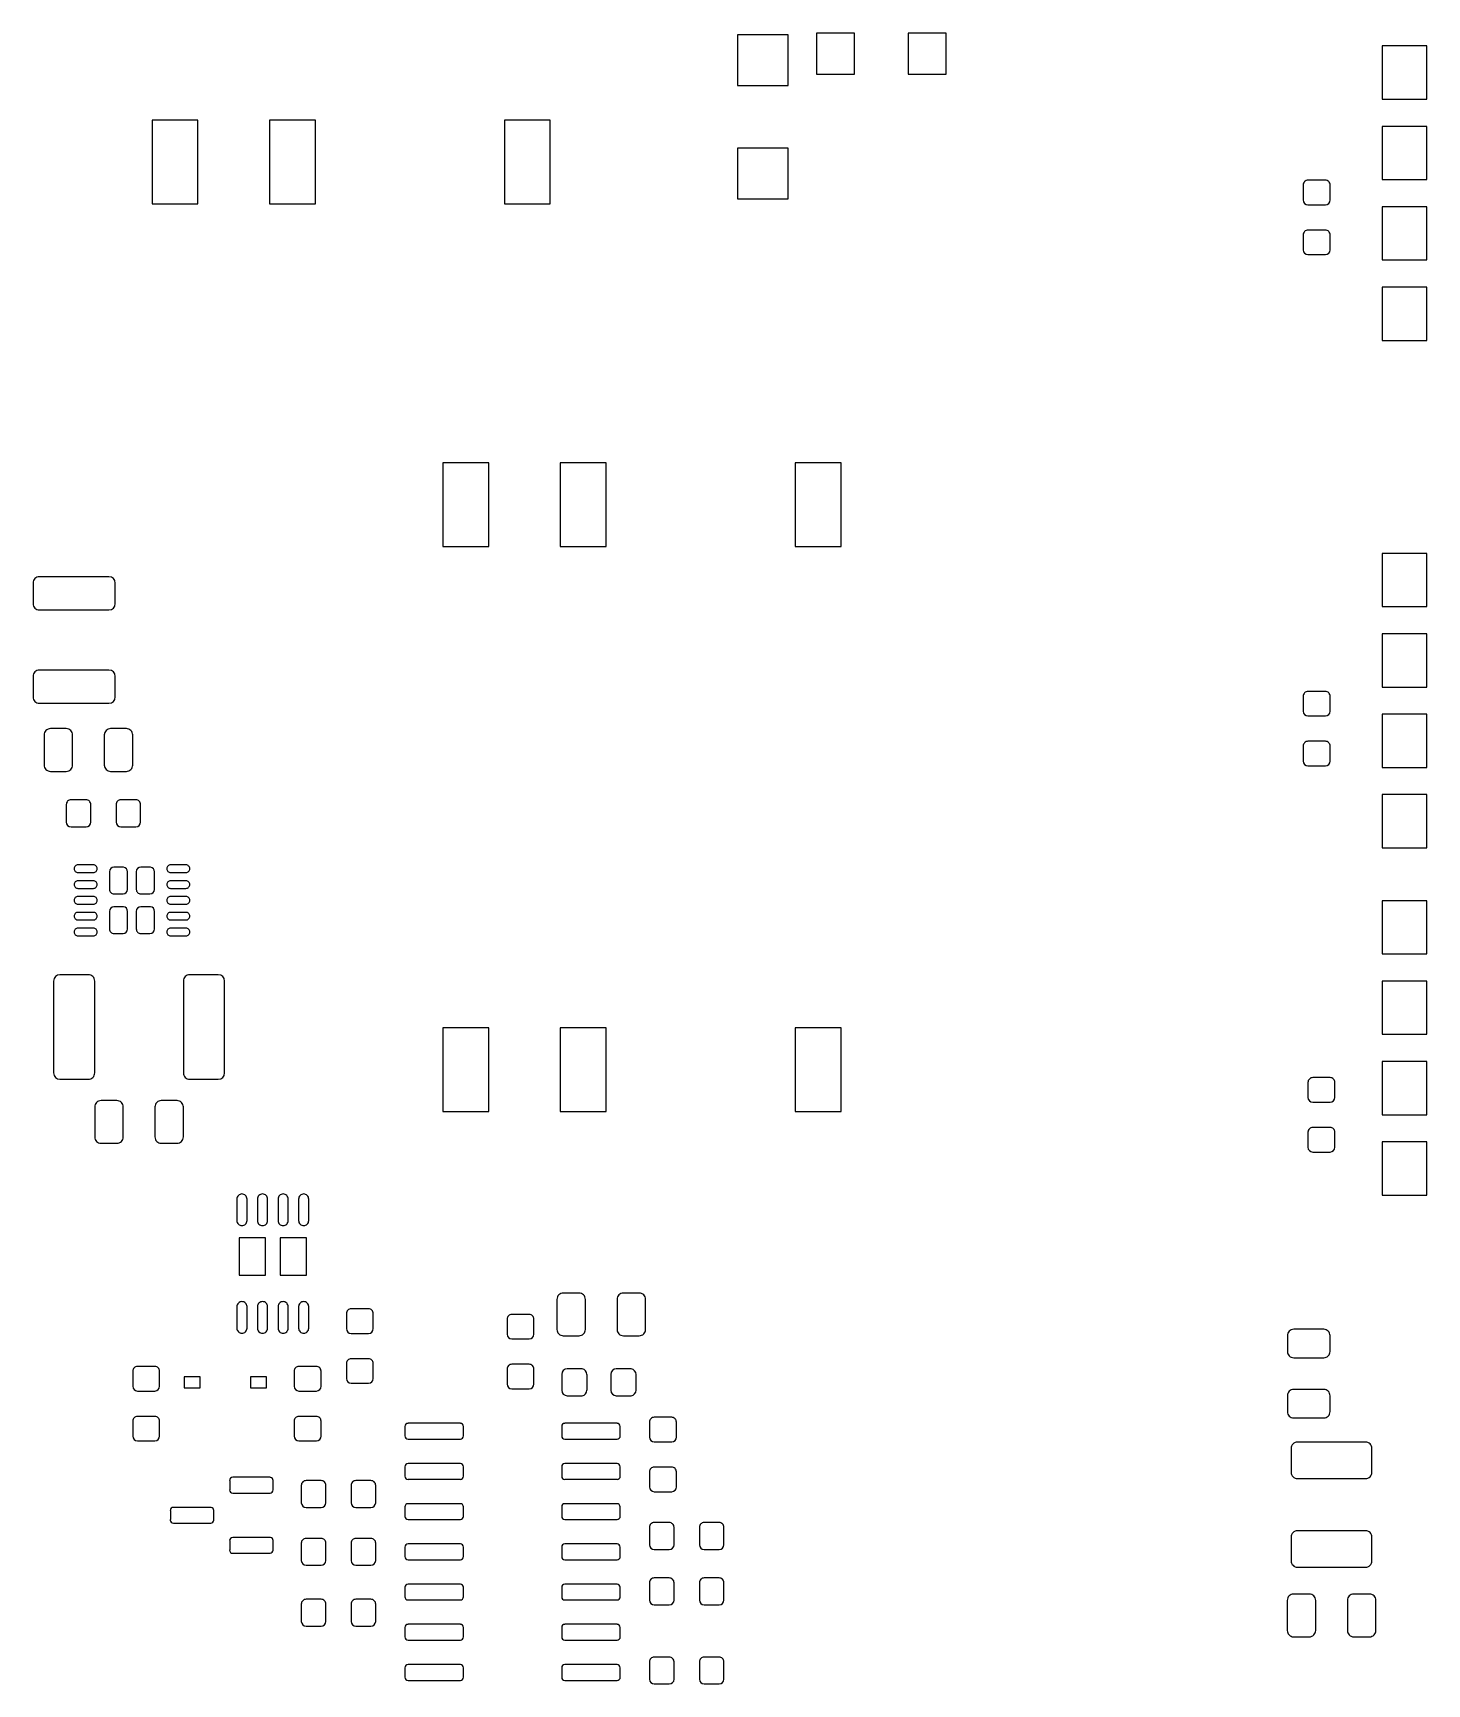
# Model space of a CAD drawing. Extents: x -210 to 210, y -160 to 160.
# Drawn here: x -97.3 to -53.3, y 33.5 to 85.7 of the extents above; entities that cross this region are included whole.
import ezdxf

# ---------------------------------------------------------------- set-up
doc = ezdxf.new("R2010")
doc.units = 0
doc.header["$MEASUREMENT"] = 0
doc.layers.get('0').update_dxf_attribs({"linetype": 'CONTINUOUS'})

msp = doc.modelspace()

# ---------------------------------------------------------------- linework, layer by layer
for points in [[(-73.45, 85.59), (-75.049995, 85.59), (-75.049995, 85.59), (-75.049995, 83.99), (-75.049995, 83.99), (-73.45, 83.99), (-73.45, 83.99), (-73.45, 85.59)], [(-71.35, 85.65), (-72.55, 85.65), (-72.55, 85.65), (-72.55, 84.35), (-72.55, 84.35), (-71.35, 84.35), (-71.35, 84.35), (-71.35, 85.65)], [(-68.449995, 85.65), (-69.65, 85.65), (-69.65, 85.65), (-69.65, 84.35), (-69.65, 84.35), (-68.449995, 84.35), (-68.449995, 84.35), (-68.449995, 85.65)], [(-53.265, 85.24), (-54.685, 85.24), (-54.685, 85.24), (-54.685, 83.56), (-54.685, 83.56), (-53.265, 83.56), (-53.265, 83.56), (-53.265, 85.24)], [(-92.09, 82.895), (-93.54, 82.895), (-93.54, 82.895), (-93.54, 80.255), (-93.54, 80.255), (-92.09, 80.255), (-92.09, 80.255), (-92.09, 82.895)], [(-88.38, 82.895), (-89.83, 82.895), (-89.83, 82.895), (-89.83, 80.255), (-89.83, 80.255), (-88.38, 80.255), (-88.38, 80.255), (-88.38, 82.895)], [(-80.96, 82.895), (-82.41, 82.895), (-82.41, 82.895), (-82.41, 80.255), (-82.41, 80.255), (-80.96, 80.255), (-80.96, 80.255), (-80.96, 82.895)], [(-53.265, 82.7), (-54.685, 82.7), (-54.685, 82.7), (-54.685, 81.02), (-54.685, 81.02), (-53.265, 81.02), (-53.265, 81.02), (-53.265, 82.7)], [(-73.45, 82.01), (-75.049995, 82.01), (-75.049995, 82.01), (-75.049995, 80.409995), (-75.049995, 80.409995), (-73.45, 80.409995), (-73.45, 80.409995), (-73.45, 82.01)], [(-53.265, 80.16), (-54.685, 80.16), (-54.685, 80.16), (-54.685, 78.48), (-54.685, 78.48), (-53.265, 78.48), (-53.265, 78.48), (-53.265, 80.16)], [(-53.265, 77.62), (-54.685, 77.62), (-54.685, 77.62), (-54.685, 75.94), (-54.685, 75.94), (-53.265, 75.94), (-53.265, 75.94), (-53.265, 77.62)], [(-82.905, 72.070005), (-84.355, 72.070005), (-84.355, 72.070005), (-84.355, 69.43), (-84.355, 69.43), (-82.905, 69.43), (-82.905, 69.43), (-82.905, 72.070005)], [(-79.195, 72.070005), (-80.645, 72.070005), (-80.645, 72.070005), (-80.645, 69.43), (-80.645, 69.43), (-79.195, 69.43), (-79.195, 69.43), (-79.195, 72.070005)], [(-71.774995, 72.070005), (-73.225, 72.070005), (-73.225, 72.070005), (-73.225, 69.43), (-73.225, 69.43), (-71.774995, 69.43), (-71.774995, 69.43), (-71.774995, 72.070005)], [(-53.265, 69.21), (-54.685, 69.21), (-54.685, 69.21), (-54.685, 67.53), (-54.685, 67.53), (-53.265, 67.53), (-53.265, 67.53), (-53.265, 69.21)], [(-53.265, 66.67), (-54.685, 66.67), (-54.685, 66.67), (-54.685, 64.99), (-54.685, 64.99), (-53.265, 64.99), (-53.265, 64.99), (-53.265, 66.67)], [(-53.265, 64.13), (-54.685, 64.13), (-54.685, 64.13), (-54.685, 62.45), (-54.685, 62.45), (-53.265, 62.45), (-53.265, 62.45), (-53.265, 64.13)], [(-53.265, 61.59), (-54.685, 61.59), (-54.685, 61.59), (-54.685, 59.91), (-54.685, 59.91), (-53.265, 59.91), (-53.265, 59.91), (-53.265, 61.59)], [(-53.265, 58.24), (-54.685, 58.24), (-54.685, 58.24), (-54.685, 56.56), (-54.685, 56.56), (-53.265, 56.56), (-53.265, 56.56), (-53.265, 58.24)], [(-53.265, 55.7), (-54.685, 55.7), (-54.685, 55.7), (-54.685, 54.02), (-54.685, 54.02), (-53.265, 54.02), (-53.265, 54.02), (-53.265, 55.7)], [(-82.905, 54.22), (-84.355, 54.22), (-84.355, 54.22), (-84.355, 51.58), (-84.355, 51.58), (-82.905, 51.58), (-82.905, 51.58), (-82.905, 54.22)], [(-79.195, 54.22), (-80.645, 54.22), (-80.645, 54.22), (-80.645, 51.58), (-80.645, 51.58), (-79.195, 51.58), (-79.195, 51.58), (-79.195, 54.22)], [(-71.774995, 54.22), (-73.225, 54.22), (-73.225, 54.22), (-73.225, 51.58), (-73.225, 51.58), (-71.774995, 51.58), (-71.774995, 51.58), (-71.774995, 54.22)], [(-53.265, 53.16), (-54.685, 53.16), (-54.685, 53.16), (-54.685, 51.48), (-54.685, 51.48), (-53.265, 51.48), (-53.265, 51.48), (-53.265, 53.16)], [(-53.265, 50.62), (-54.685, 50.62), (-54.685, 50.62), (-54.685, 48.94), (-54.685, 48.94), (-53.265, 48.94), (-53.265, 48.94), (-53.265, 50.62)], [(-89.957002, 47.586001), (-90.792998, 47.586001), (-90.792998, 47.586001), (-90.792998, 46.413999), (-90.792998, 46.413999), (-89.957002, 46.413999), (-89.957002, 46.413999), (-89.957002, 47.586001)], [(-88.657002, 47.586001), (-89.492998, 47.586001), (-89.492998, 47.586001), (-89.492998, 46.413999), (-89.492998, 46.413999), (-88.657002, 46.413999), (-88.657002, 46.413999), (-88.657002, 47.586001)], [(-92.025, 43.2), (-92.525, 43.2), (-92.525, 43.2), (-92.525, 42.85), (-92.525, 42.85), (-92.025, 42.85), (-92.025, 42.85), (-92.025, 43.2)], [(-89.925, 43.2), (-90.425, 43.2), (-90.425, 43.2), (-90.425, 42.85), (-90.425, 42.85), (-89.925, 42.85), (-89.925, 42.85), (-89.925, 43.2)]]:
    msp.add_lwpolyline(points)
for points in [[(-56.325, 80.85, 0.415188), (-56.475, 81), (-56.475, 81), (-57.025, 81), (-57.025, 81, 0.415188), (-57.175, 80.85), (-57.175, 80.85), (-57.175, 80.375), (-57.175, 80.375, 0.413243), (-57.025, 80.225), (-57.025, 80.225), (-56.475, 80.225), (-56.475, 80.225, 0.413234), (-56.325, 80.375), (-56.325, 80.375), (-56.325, 80.85)], [(-56.325, 79.274995, 0.415198), (-56.475, 79.425), (-56.475, 79.425), (-57.025, 79.425), (-57.025, 79.425, 0.415198), (-57.175, 79.274995), (-57.175, 79.274995), (-57.175, 78.8), (-57.175, 78.8, 0.413253), (-57.025, 78.65), (-57.025, 78.65), (-56.475, 78.65), (-56.475, 78.65, 0.413243), (-56.325, 78.8), (-56.325, 78.8), (-56.325, 79.274995)], [(-94.7, 68.274995, 0.414078), (-94.9, 68.475), (-94.9, 68.475), (-97.1, 68.475), (-97.1, 68.475, 0.414364), (-97.3, 68.274995), (-97.3, 68.274995), (-97.3, 67.625), (-97.3, 67.625, 0.414371), (-97.1, 67.425), (-97.1, 67.425), (-94.9, 67.425), (-94.9, 67.425, 0.414063), (-94.7, 67.625), (-94.7, 67.625), (-94.7, 68.274995)], [(-94.7, 65.325, 0.414063), (-94.9, 65.525005), (-94.9, 65.525005), (-97.1, 65.525005), (-97.1, 65.525005, 0.414364), (-97.3, 65.325), (-97.3, 65.325), (-97.3, 64.675005), (-97.3, 64.675005, 0.414364), (-97.1, 64.475), (-97.1, 64.475), (-94.9, 64.475), (-94.9, 64.475, 0.414078), (-94.7, 64.675005), (-94.7, 64.675005), (-94.7, 65.325)], [(-56.325, 64.7, 0.415198), (-56.475, 64.850005), (-56.475, 64.850005), (-57.025, 64.850005), (-57.025, 64.850005, 0.415198), (-57.175, 64.7), (-57.175, 64.7), (-57.175, 64.225005), (-57.175, 64.225005, 0.413253), (-57.025, 64.075), (-57.025, 64.075), (-56.475, 64.075), (-56.475, 64.075, 0.413243), (-56.325, 64.225005), (-56.325, 64.225005), (-56.325, 64.7)], [(-96.05, 63.475, 0.414214), (-96.25, 63.675), (-96.25, 63.675), (-96.75, 63.675), (-96.75, 63.675, 0.414214), (-96.95, 63.475), (-96.95, 63.475), (-96.95, 62.538994), (-96.95, 62.538994, 0.017483), (-96.95, 62.524995), (-96.95, 62.524995, 0.414214), (-96.75, 62.325), (-96.75, 62.325), (-96.25, 62.325), (-96.25, 62.325, 0.414214), (-96.05, 62.524995), (-96.05, 62.524995, 0.017482), (-96.05, 62.538994), (-96.05, 62.538994), (-96.05, 63.475)], [(-94.15, 63.475, 0.414357), (-94.35, 63.675), (-94.35, 63.675), (-94.85, 63.675), (-94.85, 63.675, 0.414071), (-95.05, 63.475), (-95.05, 63.475), (-95.05, 62.538994), (-95.05, 62.538994, 0.017474), (-95.05, 62.524995), (-95.05, 62.524995, 0.414063), (-94.85, 62.325), (-94.85, 62.325), (-94.35, 62.325), (-94.35, 62.325, 0.414349), (-94.15, 62.524995), (-94.15, 62.524995, 0.017491), (-94.15, 62.538994), (-94.15, 62.538994), (-94.15, 63.475)], [(-56.325, 63.125, 0.415198), (-56.475, 63.275), (-56.475, 63.275), (-57.025, 63.275), (-57.025, 63.275, 0.415198), (-57.175, 63.125), (-57.175, 63.125), (-57.175, 62.650005), (-57.175, 62.650005, 0.413253), (-57.025, 62.5), (-57.025, 62.5), (-56.475, 62.5), (-56.475, 62.5, 0.413243), (-56.325, 62.650005), (-56.325, 62.650005), (-56.325, 63.125)], [(-95.475, 61.275, 0.41559), (-95.625, 61.425), (-95.625, 61.425), (-96.1, 61.425), (-96.1, 61.425, 0.414404), (-96.25, 61.275), (-96.25, 61.275), (-96.25, 60.725), (-96.25, 60.725, 0.412845), (-96.1, 60.575), (-96.1, 60.575), (-95.625, 60.575), (-95.625, 60.575, 0.414032), (-95.475, 60.725), (-95.475, 60.725), (-95.475, 61.275)], [(-93.9, 61.275, 0.41559), (-94.05, 61.425), (-94.05, 61.425), (-94.525, 61.425), (-94.525, 61.425, 0.414404), (-94.675, 61.275), (-94.675, 61.275), (-94.675, 60.725), (-94.675, 60.725, 0.412845), (-94.525, 60.575), (-94.525, 60.575), (-94.05, 60.575), (-94.05, 60.575, 0.414013), (-93.9, 60.725), (-93.9, 60.725), (-93.9, 61.275)], [(-95.394004, 59.13, 0.414214), (-95.274004, 59.25), (-95.274004, 59.25, 0.414214), (-95.394004, 59.37), (-95.394004, 59.37), (-95.88, 59.37), (-95.88, 59.37, 0.414214), (-96, 59.25), (-96, 59.25, 0.414214), (-95.88, 59.13), (-95.88, 59.13), (-95.394004, 59.13)], [(-94.455, 59.298003), (-94.745, 59.298003), (-94.745, 59.298003, 0.412393), (-94.889004, 59.153999), (-94.889004, 59.153999, 0.008553), (-94.889004, 59.148999), (-94.889004, 59.148999, 0.010266), (-94.889004, 59.142998), (-94.889004, 59.142998), (-94.887998, 59.142002), (-94.887998, 59.142002), (-94.887998, 58.616001), (-94.887998, 58.616001, 0.02835), (-94.889004, 58.598999), (-94.889004, 58.598999, 0.004987), (-94.889004, 58.596001), (-94.889004, 58.596001, 0.414214), (-94.743994, 58.451997), (-94.743994, 58.451997, 0.026151), (-94.728994, 58.453003), (-94.728994, 58.453003), (-94.470996, 58.453003), (-94.470996, 58.453003, 0.027596), (-94.455, 58.451997), (-94.455, 58.451997, 0.412393), (-94.310996, 58.596001), (-94.310996, 58.596001), (-94.310996, 59.153999), (-94.310996, 59.153999, 0.382437), (-94.44, 59.296997), (-94.44, 59.296997), (-94.455, 59.298003)], [(-93.605, 59.298003), (-93.895, 59.298003), (-93.895, 59.298003, 0.4126), (-94.039004, 59.153999), (-94.039004, 59.153999, 0.008553), (-94.039004, 59.148999), (-94.039004, 59.148999, 0.010266), (-94.039004, 59.142998), (-94.039004, 59.142998), (-94.037998, 59.142002), (-94.037998, 59.142002), (-94.037998, 58.616001), (-94.037998, 58.616001, 0.02835), (-94.039004, 58.598999), (-94.039004, 58.598999, 0.004987), (-94.039004, 58.596001), (-94.039004, 58.596001, 0.414214), (-93.893994, 58.451997), (-93.893994, 58.451997, 0.026135), (-93.879004, 58.453003), (-93.879004, 58.453003), (-93.620996, 58.453003), (-93.620996, 58.453003, 0.027596), (-93.605, 58.451997), (-93.605, 58.451997, 0.4126), (-93.460996, 58.596001), (-93.460996, 58.596001), (-93.460996, 59.153999), (-93.460996, 59.153999, 0.382245), (-93.59, 59.296997), (-93.59, 59.296997), (-93.605, 59.298003)], [(-92.469004, 59.13, 0.414214), (-92.349004, 59.25), (-92.349004, 59.25, 0.414214), (-92.469004, 59.37), (-92.469004, 59.37), (-92.955, 59.37), (-92.955, 59.37, 0.414214), (-93.075, 59.25), (-93.075, 59.25, 0.414214), (-92.955, 59.13), (-92.955, 59.13), (-92.469004, 59.13)], [(-95.394004, 58.63, 0.414214), (-95.274004, 58.75), (-95.274004, 58.75, 0.414214), (-95.394004, 58.87), (-95.394004, 58.87), (-95.88, 58.87), (-95.88, 58.87, 0.414214), (-96, 58.75), (-96, 58.75, 0.414214), (-95.88, 58.63), (-95.88, 58.63), (-95.394004, 58.63)], [(-92.469004, 58.63, 0.414214), (-92.349004, 58.75), (-92.349004, 58.75, 0.414214), (-92.469004, 58.87), (-92.469004, 58.87), (-92.955, 58.87), (-92.955, 58.87, 0.414214), (-93.075, 58.75), (-93.075, 58.75, 0.414214), (-92.955, 58.63), (-92.955, 58.63), (-92.469004, 58.63)], [(-95.394004, 58.130996, 0.414214), (-95.274004, 58.251001), (-95.274004, 58.251001, 0.414214), (-95.394004, 58.371001), (-95.394004, 58.371001), (-95.88, 58.371001), (-95.88, 58.371001, 0.414214), (-96, 58.251001), (-96, 58.251001, 0.414214), (-95.88, 58.130996), (-95.88, 58.130996), (-95.394004, 58.130996)], [(-94.455, 58.047998), (-94.743994, 58.047998), (-94.743994, 58.047998), (-94.743994, 58.047002), (-94.743994, 58.047002), (-94.745, 58.047002), (-94.745, 58.047002, 0.412393), (-94.889004, 57.902998), (-94.889004, 57.902998, 0.008553), (-94.889004, 57.897998), (-94.889004, 57.897998, 0.010266), (-94.889004, 57.891997), (-94.889004, 57.891997), (-94.887998, 57.891001), (-94.887998, 57.891001), (-94.887998, 57.365), (-94.887998, 57.365, 0.02856), (-94.889004, 57.347998), (-94.889004, 57.347998, 0.003346), (-94.889004, 57.346001), (-94.889004, 57.346001, 0.415862), (-94.743994, 57.202002), (-94.743994, 57.202002), (-94.455, 57.202002), (-94.455, 57.202002, 0.412393), (-94.310996, 57.346001), (-94.310996, 57.346001), (-94.310996, 57.902998), (-94.310996, 57.902998, 0.382437), (-94.44, 58.045996), (-94.44, 58.045996), (-94.455, 58.047002), (-94.455, 58.047002), (-94.455, 58.047998)], [(-93.605, 58.047998), (-93.893994, 58.047998), (-93.893994, 58.047998), (-93.893994, 58.047002), (-93.893994, 58.047002), (-93.895, 58.047002), (-93.895, 58.047002, 0.4126), (-94.039004, 57.902998), (-94.039004, 57.902998, 0.008553), (-94.039004, 57.897998), (-94.039004, 57.897998, 0.010266), (-94.039004, 57.891997), (-94.039004, 57.891997), (-94.037998, 57.891001), (-94.037998, 57.891001), (-94.037998, 57.365), (-94.037998, 57.365, 0.028542), (-94.039004, 57.347998), (-94.039004, 57.347998, 0.003344), (-94.039004, 57.346001), (-94.039004, 57.346001, 0.415862), (-93.893994, 57.202002), (-93.893994, 57.202002), (-93.605, 57.202002), (-93.605, 57.202002, 0.41259), (-93.460996, 57.346001), (-93.460996, 57.346001), (-93.460996, 57.902998), (-93.460996, 57.902998, 0.382254), (-93.59, 58.045996), (-93.59, 58.045996), (-93.605, 58.047002), (-93.605, 58.047002), (-93.605, 58.047998)], [(-92.469004, 58.130996, 0.414214), (-92.349004, 58.251001), (-92.349004, 58.251001, 0.414214), (-92.469004, 58.371001), (-92.469004, 58.371001), (-92.955, 58.371001), (-92.955, 58.371001, 0.414214), (-93.075, 58.251001), (-93.075, 58.251001, 0.414214), (-92.955, 58.130996), (-92.955, 58.130996), (-92.469004, 58.130996)], [(-95.394004, 57.631001, 0.414214), (-95.274004, 57.751001), (-95.274004, 57.751001, 0.414214), (-95.394004, 57.871001), (-95.394004, 57.871001), (-95.88, 57.871001), (-95.88, 57.871001, 0.414214), (-96, 57.751001), (-96, 57.751001, 0.414214), (-95.88, 57.631001), (-95.88, 57.631001), (-95.394004, 57.631001)], [(-95.394004, 57.131001, 0.414214), (-95.274004, 57.251001), (-95.274004, 57.251001, 0.414214), (-95.394004, 57.371001), (-95.394004, 57.371001), (-95.88, 57.371001), (-95.88, 57.371001, 0.414214), (-96, 57.251001), (-96, 57.251001, 0.414214), (-95.88, 57.131001), (-95.88, 57.131001), (-95.394004, 57.131001)], [(-92.469004, 57.631001, 0.414214), (-92.349004, 57.751001), (-92.349004, 57.751001, 0.414214), (-92.469004, 57.871001), (-92.469004, 57.871001), (-92.955, 57.871001), (-92.955, 57.871001, 0.414214), (-93.075, 57.751001), (-93.075, 57.751001, 0.414214), (-92.955, 57.631001), (-92.955, 57.631001), (-92.469004, 57.631001)], [(-92.469004, 57.131001, 0.414214), (-92.349004, 57.251001), (-92.349004, 57.251001, 0.414214), (-92.469004, 57.371001), (-92.469004, 57.371001), (-92.955, 57.371001), (-92.955, 57.371001, 0.414214), (-93.075, 57.251001), (-93.075, 57.251001, 0.414214), (-92.955, 57.131001), (-92.955, 57.131001), (-92.469004, 57.131001)], [(-95.35, 55.7, 0.414808), (-95.55, 55.9), (-95.55, 55.9), (-96.450996, 55.9), (-96.450996, 55.9, 0.413635), (-96.651006, 55.7), (-96.651006, 55.7), (-96.651006, 52.8), (-96.651006, 52.8, 0.413635), (-96.450996, 52.6), (-96.450996, 52.6), (-95.55, 52.6), (-95.55, 52.6, 0.414808), (-95.35, 52.8), (-95.35, 52.8), (-95.35, 55.7)], [(-91.248994, 55.7, 0.413478), (-91.449004, 55.9), (-91.449004, 55.9), (-92.35, 55.9), (-92.35, 55.9, 0.414951), (-92.55, 55.7), (-92.55, 55.7), (-92.55, 52.8), (-92.55, 52.8, 0.414951), (-92.35, 52.6), (-92.35, 52.6), (-91.449004, 52.6), (-91.449004, 52.6, 0.413478), (-91.248994, 52.8), (-91.248994, 52.8), (-91.248994, 55.7)], [(-56.175, 52.5, 0.415198), (-56.325, 52.65), (-56.325, 52.65), (-56.875, 52.65), (-56.875, 52.65, 0.415198), (-57.025, 52.5), (-57.025, 52.5), (-57.025, 52.025), (-57.025, 52.025, 0.413234), (-56.875, 51.875), (-56.875, 51.875), (-56.325, 51.875), (-56.325, 51.875, 0.413243), (-56.175, 52.025), (-56.175, 52.025), (-56.175, 52.5)], [(-94.45, 51.725, 0.414214), (-94.65, 51.925), (-94.65, 51.925), (-95.15, 51.925), (-95.15, 51.925, 0.414214), (-95.35, 51.725), (-95.35, 51.725), (-95.35, 50.788999), (-95.35, 50.788999, 0.017482), (-95.35, 50.775), (-95.35, 50.775, 0.414214), (-95.15, 50.575), (-95.15, 50.575), (-94.65, 50.575), (-94.65, 50.575, 0.414214), (-94.45, 50.775), (-94.45, 50.775, 0.017483), (-94.45, 50.788999), (-94.45, 50.788999), (-94.45, 51.725)], [(-92.55, 51.725, 0.414214), (-92.75, 51.925), (-92.75, 51.925), (-93.25, 51.925), (-93.25, 51.925, 0.414214), (-93.45, 51.725), (-93.45, 51.725), (-93.45, 50.788999), (-93.45, 50.788999, 0.017483), (-93.45, 50.775), (-93.45, 50.775, 0.414214), (-93.25, 50.575), (-93.25, 50.575), (-92.75, 50.575), (-92.75, 50.575, 0.414214), (-92.55, 50.775), (-92.55, 50.775, 0.017482), (-92.55, 50.788999), (-92.55, 50.788999), (-92.55, 51.725)], [(-56.175, 50.925, 0.415188), (-56.325, 51.075), (-56.325, 51.075), (-56.875, 51.075), (-56.875, 51.075, 0.415188), (-57.025, 50.925), (-57.025, 50.925), (-57.025, 50.45), (-57.025, 50.45, 0.413234), (-56.875, 50.3), (-56.875, 50.3), (-56.325, 50.3), (-56.325, 50.3, 0.413243), (-56.175, 50.45), (-56.175, 50.45), (-56.175, 50.925)], [(-90.54, 48.815, 0.414214), (-90.7, 48.975), (-90.7, 48.975, 0.414214), (-90.86, 48.815), (-90.86, 48.815), (-90.86, 48.135), (-90.86, 48.135, 0.414214), (-90.7, 47.975), (-90.7, 47.975, 0.414214), (-90.54, 48.135), (-90.54, 48.135), (-90.54, 48.815)], [(-89.89, 48.815, 0.414214), (-90.05, 48.975), (-90.05, 48.975, 0.414214), (-90.21, 48.815), (-90.21, 48.815), (-90.21, 48.135), (-90.21, 48.135, 0.414214), (-90.05, 47.975), (-90.05, 47.975, 0.414214), (-89.89, 48.135), (-89.89, 48.135), (-89.89, 48.815)], [(-89.24, 48.815, 0.414214), (-89.4, 48.975), (-89.4, 48.975, 0.414214), (-89.56, 48.815), (-89.56, 48.815), (-89.56, 48.135), (-89.56, 48.135, 0.414214), (-89.4, 47.975), (-89.4, 47.975, 0.414214), (-89.24, 48.135), (-89.24, 48.135), (-89.24, 48.815)], [(-88.59, 48.815, 0.414214), (-88.75, 48.975), (-88.75, 48.975, 0.414214), (-88.91, 48.815), (-88.91, 48.815), (-88.91, 48.135), (-88.91, 48.135, 0.414214), (-88.75, 47.975), (-88.75, 47.975, 0.414214), (-88.59, 48.135), (-88.59, 48.135), (-88.59, 48.815)], [(-90.54, 45.415, 0.414214), (-90.7, 45.575), (-90.7, 45.575, 0.414214), (-90.86, 45.415), (-90.86, 45.415), (-90.86, 44.735), (-90.86, 44.735, 0.414214), (-90.7, 44.575), (-90.7, 44.575, 0.414214), (-90.54, 44.735), (-90.54, 44.735), (-90.54, 45.415)], [(-89.89, 45.415, 0.414214), (-90.05, 45.575), (-90.05, 45.575, 0.414214), (-90.21, 45.415), (-90.21, 45.415), (-90.21, 44.735), (-90.21, 44.735, 0.414214), (-90.05, 44.575), (-90.05, 44.575, 0.414214), (-89.89, 44.735), (-89.89, 44.735), (-89.89, 45.415)], [(-89.24, 45.415, 0.414214), (-89.4, 45.575), (-89.4, 45.575, 0.414214), (-89.56, 45.415), (-89.56, 45.415), (-89.56, 44.735), (-89.56, 44.735, 0.414214), (-89.4, 44.575), (-89.4, 44.575, 0.414214), (-89.24, 44.735), (-89.24, 44.735), (-89.24, 45.415)], [(-88.59, 45.415, 0.414214), (-88.75, 45.575), (-88.75, 45.575, 0.414214), (-88.91, 45.415), (-88.91, 45.415), (-88.91, 44.735), (-88.91, 44.735, 0.414214), (-88.75, 44.575), (-88.75, 44.575, 0.414214), (-88.59, 44.735), (-88.59, 44.735), (-88.59, 45.415)], [(-79.850005, 45.645, 0.414364), (-80.05, 45.845), (-80.05, 45.845), (-80.55, 45.845), (-80.55, 45.845, 0.414214), (-80.750005, 45.645), (-80.750005, 45.645), (-80.750005, 44.708999), (-80.750005, 44.708999, 0.017483), (-80.750005, 44.695), (-80.750005, 44.695, 0.414214), (-80.55, 44.495), (-80.55, 44.495), (-80.05, 44.495), (-80.05, 44.495, 0.414364), (-79.850005, 44.695), (-79.850005, 44.695, 0.017492), (-79.850005, 44.708999), (-79.850005, 44.708999), (-79.850005, 45.645)], [(-77.95, 45.645, 0.414214), (-78.149995, 45.845), (-78.149995, 45.845), (-78.65, 45.845), (-78.65, 45.845, 0.414214), (-78.85, 45.645), (-78.85, 45.645), (-78.85, 44.708999), (-78.85, 44.708999, 0.017483), (-78.85, 44.695), (-78.85, 44.695, 0.414214), (-78.65, 44.495), (-78.65, 44.495), (-78.149995, 44.495), (-78.149995, 44.495, 0.414214), (-77.95, 44.695), (-77.95, 44.695, 0.017483), (-77.95, 44.708999), (-77.95, 44.708999), (-77.95, 45.645)], [(-86.55, 45.195, 0.415207), (-86.7, 45.345), (-86.7, 45.345), (-87.25, 45.345), (-87.25, 45.345, 0.415188), (-87.4, 45.195), (-87.4, 45.195), (-87.4, 44.72), (-87.4, 44.72, 0.413234), (-87.25, 44.57), (-87.25, 44.57), (-86.7, 44.57), (-86.7, 44.57, 0.413234), (-86.55, 44.72), (-86.55, 44.72), (-86.55, 45.195)], [(-81.474995, 45.02, 0.415169), (-81.625, 45.17), (-81.625, 45.17), (-82.175, 45.17), (-82.175, 45.17, 0.415178), (-82.325, 45.02), (-82.325, 45.02), (-82.325, 44.545), (-82.325, 44.545, 0.413224), (-82.175, 44.395), (-82.175, 44.395), (-81.625, 44.395), (-81.625, 44.395, 0.413224), (-81.474995, 44.545), (-81.474995, 44.545), (-81.474995, 45.02)], [(-56.325, 44.5, 0.414214), (-56.525, 44.7), (-56.525, 44.7), (-57.475, 44.7), (-57.475, 44.7, 0.414214), (-57.675, 44.5), (-57.675, 44.5), (-57.675, 44), (-57.675, 44, 0.414214), (-57.475, 43.8), (-57.475, 43.8), (-56.525, 43.8), (-56.525, 43.8, 0.414214), (-56.325, 44), (-56.325, 44), (-56.325, 44.5)], [(-93.3, 43.375, 0.415389), (-93.45, 43.525), (-93.45, 43.525), (-94, 43.525), (-94, 43.525, 0.414987), (-94.15, 43.375), (-94.15, 43.375), (-94.15, 42.9), (-94.15, 42.9, 0.413034), (-94, 42.75), (-94, 42.75), (-93.45, 42.75), (-93.45, 42.75, 0.413424), (-93.3, 42.9), (-93.3, 42.9), (-93.3, 43.375)], [(-88.2, 43.375, 0.415006), (-88.35, 43.525), (-88.35, 43.525), (-88.9, 43.525), (-88.9, 43.525, 0.415389), (-89.05, 43.375), (-89.05, 43.375), (-89.05, 42.9), (-89.05, 42.9, 0.413424), (-88.9, 42.75), (-88.9, 42.75), (-88.35, 42.75), (-88.35, 42.75, 0.413034), (-88.2, 42.9), (-88.2, 42.9), (-88.2, 43.375)], [(-86.55, 43.62, 0.415198), (-86.7, 43.77), (-86.7, 43.77), (-87.25, 43.77), (-87.25, 43.77, 0.415178), (-87.4, 43.62), (-87.4, 43.62), (-87.4, 43.145), (-87.4, 43.145, 0.413234), (-87.25, 42.995), (-87.25, 42.995), (-86.7, 42.995), (-86.7, 42.995, 0.413234), (-86.55, 43.145), (-86.55, 43.145), (-86.55, 43.62)], [(-81.474995, 43.445, 0.415169), (-81.625, 43.595), (-81.625, 43.595), (-82.175, 43.595), (-82.175, 43.595, 0.415178), (-82.325, 43.445), (-82.325, 43.445), (-82.325, 42.97), (-82.325, 42.97, 0.413234), (-82.175, 42.82), (-82.175, 42.82), (-81.625, 42.82), (-81.625, 42.82, 0.413234), (-81.474995, 42.97), (-81.474995, 42.97), (-81.474995, 43.445)], [(-79.974004, 43.45), (-80.425, 43.45), (-80.425, 43.45, 0.412698), (-80.6, 43.275), (-80.6, 43.275), (-80.599004, 43.273999), (-80.599004, 43.273999), (-80.599004, 42.787998), (-80.599004, 42.787998, 0.01856), (-80.599004, 42.775), (-80.599004, 42.775, 0.412702), (-80.425, 42.6), (-80.425, 42.6), (-79.974004, 42.6), (-79.974004, 42.6), (-79.954995, 42.601001), (-79.954995, 42.601001, 0.382537), (-79.8, 42.775), (-79.8, 42.775), (-79.798994, 42.775), (-79.798994, 42.775), (-79.798994, 43.275), (-79.798994, 43.275), (-79.8, 43.275), (-79.8, 43.275, 0.382537), (-79.954995, 43.448999), (-79.954995, 43.448999), (-79.974004, 43.45)], [(-78.423999, 43.45), (-78.875, 43.45), (-78.875, 43.45, 0.412536), (-79.049995, 43.275), (-79.049995, 43.275), (-79.048999, 43.273999), (-79.048999, 43.273999), (-79.048999, 42.787998), (-79.048999, 42.787998, 0.01855), (-79.048999, 42.775), (-79.048999, 42.775, 0.412539), (-78.875, 42.6), (-78.875, 42.6), (-78.423999, 42.6), (-78.423999, 42.6), (-78.405, 42.601001), (-78.405, 42.601001, 0.382712), (-78.25, 42.775), (-78.25, 42.775), (-78.248999, 42.775), (-78.248999, 42.775), (-78.248999, 43.275), (-78.248999, 43.275), (-78.25, 43.275), (-78.25, 43.275, 0.382719), (-78.405, 43.448999), (-78.405, 43.448999), (-78.423999, 43.45)], [(-56.325, 42.6, 0.414214), (-56.525, 42.8), (-56.525, 42.8), (-57.475, 42.8), (-57.475, 42.8, 0.414214), (-57.675, 42.6), (-57.675, 42.6), (-57.675, 42.1), (-57.675, 42.1, 0.414214), (-57.475, 41.9), (-57.475, 41.9), (-56.525, 41.9), (-56.525, 41.9, 0.414214), (-56.325, 42.1), (-56.325, 42.1), (-56.325, 42.6)], [(-93.3, 41.8, 0.415399), (-93.45, 41.95), (-93.45, 41.95), (-94, 41.95), (-94, 41.95, 0.414987), (-94.15, 41.8), (-94.15, 41.8), (-94.15, 41.325), (-94.15, 41.325, 0.413034), (-94, 41.175), (-94, 41.175), (-93.45, 41.175), (-93.45, 41.175, 0.413424), (-93.3, 41.325), (-93.3, 41.325), (-93.3, 41.8)], [(-88.2, 41.8, 0.415006), (-88.35, 41.95), (-88.35, 41.95), (-88.9, 41.95), (-88.9, 41.95, 0.415399), (-89.05, 41.8), (-89.05, 41.8), (-89.05, 41.325), (-89.05, 41.325, 0.413424), (-88.9, 41.175), (-88.9, 41.175), (-88.35, 41.175), (-88.35, 41.175, 0.413034), (-88.2, 41.325), (-88.2, 41.325), (-88.2, 41.8)], [(-83.8, 41.73), (-85.45, 41.73), (-85.45, 41.73), (-85.45, 41.728999), (-85.45, 41.728999, 0.414214), (-85.55, 41.63), (-85.55, 41.63), (-85.55, 41.338999), (-85.55, 41.338999, 0.022462), (-85.55, 41.33), (-85.55, 41.33, 0.414228), (-85.45, 41.228999), (-85.45, 41.228999), (-85.449004, 41.23), (-85.449004, 41.23), (-83.801006, 41.23), (-83.801006, 41.23), (-83.8, 41.228999), (-83.8, 41.228999, 0.414214), (-83.699004, 41.33), (-83.699004, 41.33, 0.022489), (-83.7, 41.338999), (-83.7, 41.338999), (-83.7, 41.63), (-83.7, 41.63, 0.414242), (-83.8, 41.728999), (-83.8, 41.728999), (-83.8, 41.73)], [(-78.85, 41.73), (-80.5, 41.73), (-80.5, 41.73), (-80.5, 41.728999), (-80.5, 41.728999, 0.413941), (-80.6, 41.63), (-80.6, 41.63), (-80.6, 41.338999), (-80.6, 41.338999, 0.022441), (-80.6, 41.33), (-80.6, 41.33, 0.413929), (-80.5, 41.228999), (-80.5, 41.228999), (-80.498999, 41.23), (-80.498999, 41.23), (-78.851001, 41.23), (-78.851001, 41.23), (-78.85, 41.228999), (-78.85, 41.228999, 0.414525), (-78.748999, 41.33), (-78.748999, 41.33, 0.022512), (-78.75, 41.338999), (-78.75, 41.338999), (-78.75, 41.63), (-78.75, 41.63, 0.414516), (-78.85, 41.728999), (-78.85, 41.728999), (-78.85, 41.73)], [(-76.975005, 41.77, 0.41538), (-77.125, 41.92), (-77.125, 41.92), (-77.675, 41.92), (-77.675, 41.92, 0.414997), (-77.825, 41.77), (-77.825, 41.77), (-77.825, 41.295), (-77.825, 41.295, 0.413044), (-77.675, 41.145), (-77.675, 41.145), (-77.125, 41.145), (-77.125, 41.145, 0.413423), (-76.975005, 41.295), (-76.975005, 41.295), (-76.975005, 41.77)], [(-55.005, 40.934998, 0.414214), (-55.205, 41.135), (-55.205, 41.135), (-57.355, 41.135), (-57.355, 41.135, 0.414214), (-57.555, 40.934998), (-57.555, 40.934998), (-57.555, 40.185), (-57.555, 40.185, 0.414214), (-57.355, 39.985), (-57.355, 39.985), (-55.205, 39.985), (-55.205, 39.985, 0.414214), (-55.005, 40.185), (-55.005, 40.185), (-55.005, 40.934998)], [(-83.8, 40.460002), (-85.45, 40.460002), (-85.45, 40.460002), (-85.45, 40.458999), (-85.45, 40.458999, 0.414214), (-85.55, 40.36), (-85.55, 40.36), (-85.55, 40.068999), (-85.55, 40.068999, 0.022468), (-85.55, 40.059998), (-85.55, 40.059998, 0.414214), (-85.45, 39.958999), (-85.45, 39.958999), (-85.449004, 39.96), (-85.449004, 39.96), (-83.801006, 39.96), (-83.801006, 39.96), (-83.8, 39.958999), (-83.8, 39.958999, 0.414214), (-83.699004, 40.059998), (-83.699004, 40.059998, 0.022496), (-83.7, 40.068999), (-83.7, 40.068999), (-83.7, 40.36), (-83.7, 40.36, 0.414242), (-83.8, 40.458999), (-83.8, 40.458999), (-83.8, 40.460002)], [(-78.85, 40.460002), (-80.5, 40.460002), (-80.5, 40.460002), (-80.5, 40.458999), (-80.5, 40.458999, 0.413941), (-80.6, 40.36), (-80.6, 40.36), (-80.6, 40.068999), (-80.6, 40.068999, 0.022447), (-80.6, 40.059998), (-80.6, 40.059998, 0.413915), (-80.5, 39.958999), (-80.5, 39.958999), (-80.498999, 39.96), (-80.498999, 39.96), (-78.851001, 39.96), (-78.851001, 39.96), (-78.85, 39.958999), (-78.85, 39.958999, 0.414518), (-78.748999, 40.059998), (-78.748999, 40.059998, 0.022518), (-78.75, 40.068999), (-78.75, 40.068999), (-78.75, 40.36), (-78.75, 40.36, 0.414523), (-78.85, 40.458999), (-78.85, 40.458999), (-78.85, 40.460002)], [(-76.975005, 40.195, 0.415384), (-77.125, 40.344998), (-77.125, 40.344998), (-77.675, 40.344998), (-77.675, 40.344998, 0.414997), (-77.825, 40.195), (-77.825, 40.195), (-77.825, 39.72), (-77.825, 39.72, 0.413048), (-77.675, 39.57), (-77.675, 39.57), (-77.125, 39.57), (-77.125, 39.57, 0.413423), (-76.975005, 39.72), (-76.975005, 39.72), (-76.975005, 40.195)], [(-89.812002, 40.025), (-90.986992, 40.025), (-90.986992, 40.025), (-90.986992, 40.024001), (-90.986992, 40.024001), (-90.987998, 40.024001), (-90.987998, 40.024001, 0.414214), (-91.087998, 39.923999), (-91.087998, 39.923999), (-91.087002, 39.923), (-91.087002, 39.923), (-91.087002, 39.638), (-91.087002, 39.638, 0.034974), (-91.087998, 39.623999), (-91.087998, 39.623999, 0.414228), (-90.986992, 39.523999), (-90.986992, 39.523999, 0.022583), (-90.977998, 39.524998), (-90.977998, 39.524998), (-89.812002, 39.524998), (-89.812002, 39.524998, 0.41127), (-89.712998, 39.623999), (-89.712998, 39.623999), (-89.712998, 39.625), (-89.712998, 39.625), (-89.712002, 39.625), (-89.712002, 39.625), (-89.712002, 39.925002), (-89.712002, 39.925002), (-89.712998, 39.925002), (-89.712998, 39.925002, 0.362167), (-89.795, 40.022998), (-89.795, 40.022998), (-89.812002, 40.024001), (-89.812002, 40.024001), (-89.812002, 40.025)], [(-88.05, 39.77, 0.415394), (-88.2, 39.919998), (-88.2, 39.919998), (-88.675, 39.919998), (-88.675, 39.919998, 0.4146), (-88.825, 39.77), (-88.825, 39.77), (-88.825, 39.220002), (-88.825, 39.220002, 0.413044), (-88.675, 39.07), (-88.675, 39.07), (-88.2, 39.07), (-88.2, 39.07, 0.413828), (-88.05, 39.220002), (-88.05, 39.220002), (-88.05, 39.77)], [(-86.475, 39.77, 0.415394), (-86.625, 39.919998), (-86.625, 39.919998), (-87.1, 39.919998), (-87.1, 39.919998, 0.4146), (-87.25, 39.77), (-87.25, 39.77), (-87.25, 39.220002), (-87.25, 39.220002, 0.413044), (-87.1, 39.07), (-87.1, 39.07), (-86.625, 39.07), (-86.625, 39.07, 0.413828), (-86.475, 39.220002), (-86.475, 39.220002), (-86.475, 39.77)], [(-83.8, 39.189998), (-85.45, 39.189998), (-85.45, 39.189998), (-85.45, 39.188999), (-85.45, 39.188999, 0.414214), (-85.55, 39.09), (-85.55, 39.09), (-85.55, 38.798999), (-85.55, 38.798999, 0.022468), (-85.55, 38.789998), (-85.55, 38.789998, 0.414214), (-85.45, 38.688999), (-85.45, 38.688999), (-85.449004, 38.69), (-85.449004, 38.69), (-83.801006, 38.69), (-83.801006, 38.69), (-83.8, 38.688999), (-83.8, 38.688999, 0.414214), (-83.699004, 38.789998), (-83.699004, 38.789998, 0.022496), (-83.7, 38.798999), (-83.7, 38.798999), (-83.7, 39.09), (-83.7, 39.09, 0.414242), (-83.8, 39.188999), (-83.8, 39.188999), (-83.8, 39.189998)], [(-78.85, 39.189998), (-80.5, 39.189998), (-80.5, 39.189998), (-80.5, 39.188999), (-80.5, 39.188999, 0.413941), (-80.6, 39.09), (-80.6, 39.09), (-80.6, 38.798999), (-80.6, 38.798999, 0.022447), (-80.6, 38.789998), (-80.6, 38.789998, 0.413915), (-80.5, 38.688999), (-80.5, 38.688999), (-80.498999, 38.69), (-80.498999, 38.69), (-78.851001, 38.69), (-78.851001, 38.69), (-78.85, 38.688999), (-78.85, 38.688999, 0.414518), (-78.748999, 38.789998), (-78.748999, 38.789998, 0.022518), (-78.75, 38.798999), (-78.75, 38.798999), (-78.75, 39.09), (-78.75, 39.09, 0.414523), (-78.85, 39.188999), (-78.85, 39.188999), (-78.85, 39.189998)], [(-91.687002, 39.074998), (-92.862002, 39.074998), (-92.862002, 39.074998), (-92.862002, 39.073999), (-92.862002, 39.073999), (-92.862998, 39.073999), (-92.862998, 39.073999, 0.414214), (-92.962998, 38.973999), (-92.962998, 38.973999), (-92.961992, 38.973), (-92.961992, 38.973), (-92.961992, 38.688), (-92.961992, 38.688, 0.032489), (-92.962998, 38.675), (-92.962998, 38.675, 0.417127), (-92.862002, 38.573999), (-92.862002, 38.573999, 0.022609), (-92.852998, 38.575), (-92.852998, 38.575), (-91.687002, 38.575), (-91.687002, 38.575, 0.411284), (-91.587998, 38.674001), (-91.587998, 38.674001), (-91.587998, 38.675), (-91.587998, 38.675), (-91.587002, 38.675), (-91.587002, 38.675), (-91.587002, 38.975), (-91.587002, 38.975), (-91.587998, 38.975), (-91.587998, 38.975, 0.362181), (-91.67, 39.073), (-91.67, 39.073), (-91.687002, 39.073999), (-91.687002, 39.073999), (-91.687002, 39.074998)], [(-77.05, 38.445, 0.415586), (-77.200005, 38.594998), (-77.200005, 38.594998), (-77.675, 38.594998), (-77.675, 38.594998, 0.414414), (-77.825, 38.445), (-77.825, 38.445), (-77.825, 37.895002), (-77.825, 37.895002, 0.412849), (-77.675, 37.745), (-77.675, 37.745), (-77.200005, 37.745), (-77.200005, 37.745, 0.414037), (-77.05, 37.895002), (-77.05, 37.895002), (-77.05, 38.445)], [(-75.475, 38.445, 0.415566), (-75.625, 38.594998), (-75.625, 38.594998), (-76.1, 38.594998), (-76.1, 38.594998, 0.414414), (-76.25, 38.445), (-76.25, 38.445), (-76.25, 37.895002), (-76.25, 37.895002, 0.412849), (-76.1, 37.745), (-76.1, 37.745), (-75.625, 37.745), (-75.625, 37.745, 0.414028), (-75.475, 37.895002), (-75.475, 37.895002), (-75.475, 38.445)], [(-89.812002, 38.125), (-90.986992, 38.125), (-90.986992, 38.125), (-90.986992, 38.123999), (-90.986992, 38.123999), (-90.987998, 38.123999), (-90.987998, 38.123999, 0.414199), (-91.087998, 38.024001), (-91.087998, 38.024001), (-91.087002, 38.022998), (-91.087002, 38.022998), (-91.087002, 37.737998), (-91.087002, 37.737998, 0.03247), (-91.087998, 37.725002), (-91.087998, 37.725002, 0.417162), (-90.986992, 37.624001), (-90.986992, 37.624001, 0.022584), (-90.977998, 37.625), (-90.977998, 37.625), (-89.812002, 37.625), (-89.812002, 37.625, 0.411277), (-89.712998, 37.723999), (-89.712998, 37.723999), (-89.712998, 37.725002), (-89.712998, 37.725002), (-89.712002, 37.725002), (-89.712002, 37.725002), (-89.712002, 38.025), (-89.712002, 38.025), (-89.712998, 38.025), (-89.712998, 38.025, 0.362181), (-89.795, 38.123), (-89.795, 38.123), (-89.812002, 38.123999), (-89.812002, 38.123999), (-89.812002, 38.125)], [(-88.05, 37.944998, 0.415399), (-88.2, 38.095), (-88.2, 38.095), (-88.675, 38.095), (-88.675, 38.095, 0.414605), (-88.825, 37.944998), (-88.825, 37.944998), (-88.825, 37.395), (-88.825, 37.395, 0.413044), (-88.675, 37.245002), (-88.675, 37.245002), (-88.2, 37.245002), (-88.2, 37.245002, 0.413828), (-88.05, 37.395), (-88.05, 37.395), (-88.05, 37.944998)], [(-86.475, 37.944998, 0.415399), (-86.625, 38.095), (-86.625, 38.095), (-87.1, 38.095), (-87.1, 38.095, 0.414605), (-87.25, 37.944998), (-87.25, 37.944998), (-87.25, 37.395), (-87.25, 37.395, 0.413044), (-87.1, 37.245002), (-87.1, 37.245002), (-86.625, 37.245002), (-86.625, 37.245002, 0.413828), (-86.475, 37.395), (-86.475, 37.395), (-86.475, 37.944998)], [(-55.005, 38.135, 0.414214), (-55.205, 38.335), (-55.205, 38.335), (-57.355, 38.335), (-57.355, 38.335, 0.414214), (-57.555, 38.135), (-57.555, 38.135), (-57.555, 37.384998), (-57.555, 37.384998, 0.414214), (-57.355, 37.184998), (-57.355, 37.184998), (-55.205, 37.184998), (-55.205, 37.184998, 0.414214), (-55.005, 37.384998), (-55.005, 37.384998), (-55.005, 38.135)], [(-83.8, 37.919998), (-85.45, 37.919998), (-85.45, 37.919998), (-85.45, 37.918999), (-85.45, 37.918999, 0.414214), (-85.55, 37.82), (-85.55, 37.82), (-85.55, 37.528999), (-85.55, 37.528999, 0.022462), (-85.55, 37.52), (-85.55, 37.52, 0.414221), (-85.45, 37.418999), (-85.45, 37.418999), (-85.449004, 37.42), (-85.449004, 37.42), (-83.801006, 37.42), (-83.801006, 37.42), (-83.8, 37.418999), (-83.8, 37.418999, 0.414214), (-83.699004, 37.52), (-83.699004, 37.52, 0.02249), (-83.7, 37.528999), (-83.7, 37.528999), (-83.7, 37.82), (-83.7, 37.82, 0.414242), (-83.8, 37.918999), (-83.8, 37.918999), (-83.8, 37.919998)], [(-78.85, 37.919998), (-80.5, 37.919998), (-80.5, 37.919998), (-80.5, 37.918999), (-80.5, 37.918999, 0.413941), (-80.6, 37.82), (-80.6, 37.82), (-80.6, 37.528999), (-80.6, 37.528999, 0.022441), (-80.6, 37.52), (-80.6, 37.52, 0.413922), (-80.5, 37.418999), (-80.5, 37.418999), (-80.498999, 37.42), (-80.498999, 37.42), (-78.851001, 37.42), (-78.851001, 37.42), (-78.85, 37.418999), (-78.85, 37.418999, 0.414525), (-78.748999, 37.52), (-78.748999, 37.52, 0.022512), (-78.75, 37.528999), (-78.75, 37.528999), (-78.75, 37.82), (-78.75, 37.82, 0.414523), (-78.85, 37.918999), (-78.85, 37.918999), (-78.85, 37.919998)], [(-83.8, 36.649998), (-85.45, 36.649998), (-85.45, 36.649998), (-85.45, 36.648999), (-85.45, 36.648999, 0.414214), (-85.55, 36.55), (-85.55, 36.55), (-85.55, 36.258999), (-85.55, 36.258999, 0.022462), (-85.55, 36.25), (-85.55, 36.25, 0.414221), (-85.45, 36.148999), (-85.45, 36.148999), (-85.449004, 36.15), (-85.449004, 36.15), (-83.801006, 36.15), (-83.801006, 36.15), (-83.8, 36.148999), (-83.8, 36.148999, 0.414214), (-83.699004, 36.25), (-83.699004, 36.25, 0.02249), (-83.7, 36.258999), (-83.7, 36.258999), (-83.7, 36.55), (-83.7, 36.55, 0.414242), (-83.8, 36.648999), (-83.8, 36.648999), (-83.8, 36.649998)], [(-78.85, 36.649998), (-80.5, 36.649998), (-80.5, 36.649998), (-80.5, 36.648999), (-80.5, 36.648999, 0.413941), (-80.6, 36.55), (-80.6, 36.55), (-80.6, 36.258999), (-80.6, 36.258999, 0.022441), (-80.6, 36.25), (-80.6, 36.25, 0.413922), (-80.5, 36.148999), (-80.5, 36.148999), (-80.498999, 36.15), (-80.498999, 36.15), (-78.851001, 36.15), (-78.851001, 36.15), (-78.85, 36.148999), (-78.85, 36.148999, 0.414525), (-78.748999, 36.25), (-78.748999, 36.25, 0.022512), (-78.75, 36.258999), (-78.75, 36.258999), (-78.75, 36.55), (-78.75, 36.55, 0.414523), (-78.85, 36.648999), (-78.85, 36.648999), (-78.85, 36.649998)], [(-77.05, 36.695, 0.415586), (-77.200005, 36.844998), (-77.200005, 36.844998), (-77.675, 36.844998), (-77.675, 36.844998, 0.414414), (-77.825, 36.695), (-77.825, 36.695), (-77.825, 36.145002), (-77.825, 36.145002, 0.412849), (-77.675, 35.995), (-77.675, 35.995), (-77.200005, 35.995), (-77.200005, 35.995, 0.414032), (-77.05, 36.145002), (-77.05, 36.145002), (-77.05, 36.695)], [(-75.475, 36.695, 0.415566), (-75.625, 36.844998), (-75.625, 36.844998), (-76.1, 36.844998), (-76.1, 36.844998, 0.414414), (-76.25, 36.695), (-76.25, 36.695), (-76.25, 36.145002), (-76.25, 36.145002, 0.412849), (-76.1, 35.995), (-76.1, 35.995), (-75.625, 35.995), (-75.625, 35.995, 0.414023), (-75.475, 36.145002), (-75.475, 36.145002), (-75.475, 36.695)], [(-88.05, 36.02, 0.415394), (-88.2, 36.169998), (-88.2, 36.169998), (-88.675, 36.169998), (-88.675, 36.169998, 0.4146), (-88.825, 36.02), (-88.825, 36.02), (-88.825, 35.470002), (-88.825, 35.470002, 0.413044), (-88.675, 35.32), (-88.675, 35.32), (-88.2, 35.32), (-88.2, 35.32, 0.413828), (-88.05, 35.470002), (-88.05, 35.470002), (-88.05, 36.02)], [(-86.475, 36.02, 0.415394), (-86.625, 36.169998), (-86.625, 36.169998), (-87.1, 36.169998), (-87.1, 36.169998, 0.4146), (-87.25, 36.02), (-87.25, 36.02), (-87.25, 35.470002), (-87.25, 35.470002, 0.413044), (-87.1, 35.32), (-87.1, 35.32), (-86.625, 35.32), (-86.625, 35.32, 0.413828), (-86.475, 35.470002), (-86.475, 35.470002), (-86.475, 36.02)], [(-56.78, 36.135, 0.414214), (-56.98, 36.335), (-56.98, 36.335), (-57.48, 36.335), (-57.48, 36.335, 0.414214), (-57.68, 36.135), (-57.68, 36.135), (-57.68, 35.199001), (-57.68, 35.199001, 0.017489), (-57.68, 35.184998), (-57.68, 35.184998, 0.414214), (-57.48, 34.984998), (-57.48, 34.984998), (-56.98, 34.984998), (-56.98, 34.984998, 0.414214), (-56.78, 35.184998), (-56.78, 35.184998, 0.017489), (-56.78, 35.199001), (-56.78, 35.199001), (-56.78, 36.135)], [(-54.88, 36.135, 0.414214), (-55.08, 36.335), (-55.08, 36.335), (-55.58, 36.335), (-55.58, 36.335, 0.414214), (-55.78, 36.135), (-55.78, 36.135), (-55.78, 35.199001), (-55.78, 35.199001, 0.017489), (-55.78, 35.184998), (-55.78, 35.184998, 0.414214), (-55.58, 34.984998), (-55.58, 34.984998), (-55.08, 34.984998), (-55.08, 34.984998, 0.414214), (-54.88, 35.184998), (-54.88, 35.184998, 0.017489), (-54.88, 35.199001), (-54.88, 35.199001), (-54.88, 36.135)], [(-83.8, 35.379998), (-85.45, 35.379998), (-85.45, 35.379998), (-85.45, 35.378999), (-85.45, 35.378999, 0.414214), (-85.55, 35.28), (-85.55, 35.28), (-85.55, 34.988999), (-85.55, 34.988999, 0.022462), (-85.55, 34.98), (-85.55, 34.98, 0.414221), (-85.45, 34.878999), (-85.45, 34.878999), (-85.449004, 34.88), (-85.449004, 34.88), (-83.801006, 34.88), (-83.801006, 34.88), (-83.8, 34.878999), (-83.8, 34.878999, 0.414214), (-83.699004, 34.98), (-83.699004, 34.98, 0.02249), (-83.7, 34.988999), (-83.7, 34.988999), (-83.7, 35.28), (-83.7, 35.28, 0.414242), (-83.8, 35.378999), (-83.8, 35.378999), (-83.8, 35.379998)], [(-78.85, 35.379998), (-80.5, 35.379998), (-80.5, 35.379998), (-80.5, 35.378999), (-80.5, 35.378999, 0.413941), (-80.6, 35.28), (-80.6, 35.28), (-80.6, 34.988999), (-80.6, 34.988999, 0.022441), (-80.6, 34.98), (-80.6, 34.98, 0.413922), (-80.5, 34.878999), (-80.5, 34.878999), (-80.498999, 34.88), (-80.498999, 34.88), (-78.851001, 34.88), (-78.851001, 34.88), (-78.85, 34.878999), (-78.85, 34.878999, 0.414525), (-78.748999, 34.98), (-78.748999, 34.98, 0.022512), (-78.75, 34.988999), (-78.75, 34.988999), (-78.75, 35.28), (-78.75, 35.28, 0.414516), (-78.85, 35.378999), (-78.85, 35.378999), (-78.85, 35.379998)], [(-83.8, 34.109998), (-85.45, 34.109998), (-85.45, 34.109998), (-85.45, 34.108999), (-85.45, 34.108999, 0.414214), (-85.55, 34.01), (-85.55, 34.01), (-85.55, 33.718999), (-85.55, 33.718999, 0.022462), (-85.55, 33.71), (-85.55, 33.71, 0.414221), (-85.45, 33.608999), (-85.45, 33.608999), (-85.449004, 33.61), (-85.449004, 33.61), (-83.801006, 33.61), (-83.801006, 33.61), (-83.8, 33.608999), (-83.8, 33.608999, 0.414214), (-83.699004, 33.71), (-83.699004, 33.71, 0.02249), (-83.7, 33.718999), (-83.7, 33.718999), (-83.7, 34.01), (-83.7, 34.01, 0.414242), (-83.8, 34.108999), (-83.8, 34.108999), (-83.8, 34.109998)], [(-78.85, 34.109998), (-80.5, 34.109998), (-80.5, 34.109998), (-80.5, 34.108999), (-80.5, 34.108999, 0.413926), (-80.6, 34.01), (-80.6, 34.01), (-80.6, 33.718999), (-80.6, 33.718999, 0.022441), (-80.6, 33.71), (-80.6, 33.71, 0.413922), (-80.5, 33.608999), (-80.5, 33.608999), (-80.498999, 33.61), (-80.498999, 33.61), (-78.851001, 33.61), (-78.851001, 33.61), (-78.85, 33.608999), (-78.85, 33.608999, 0.414525), (-78.748999, 33.71), (-78.748999, 33.71, 0.022512), (-78.75, 33.718999), (-78.75, 33.718999), (-78.75, 34.01), (-78.75, 34.01, 0.414516), (-78.85, 34.108999), (-78.85, 34.108999), (-78.85, 34.109998)], [(-77.05, 34.194998, 0.41559), (-77.200005, 34.345), (-77.200005, 34.345), (-77.675, 34.345), (-77.675, 34.345, 0.414423), (-77.825, 34.194998), (-77.825, 34.194998), (-77.825, 33.645), (-77.825, 33.645, 0.412844), (-77.675, 33.495002), (-77.675, 33.495002), (-77.200005, 33.495002), (-77.200005, 33.495002, 0.414042), (-77.05, 33.645), (-77.05, 33.645), (-77.05, 34.194998)], [(-75.475, 34.194998, 0.415571), (-75.625, 34.345), (-75.625, 34.345), (-76.1, 34.345), (-76.1, 34.345, 0.414423), (-76.25, 34.194998), (-76.25, 34.194998), (-76.25, 33.645), (-76.25, 33.645, 0.412844), (-76.1, 33.495002), (-76.1, 33.495002), (-75.625, 33.495002), (-75.625, 33.495002, 0.414032), (-75.475, 33.645), (-75.475, 33.645), (-75.475, 34.194998)]]:
    msp.add_lwpolyline(points, format="xyb")

doc.saveas('drawing.dxf')
